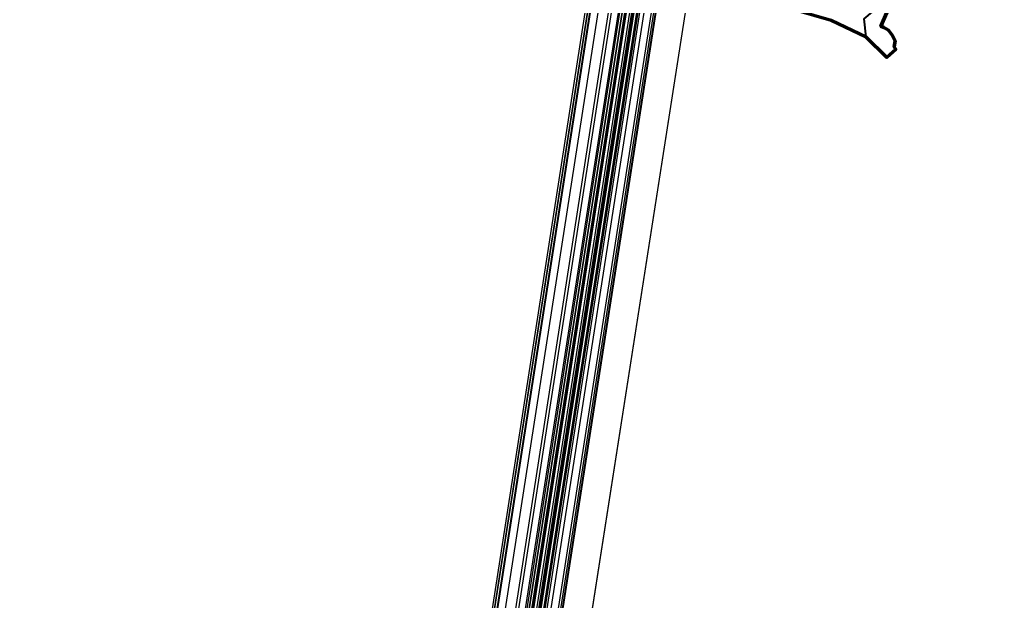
# Model space of a CAD drawing. Header units: metres. Extents: x 0 to 1324930, y 0 to 1631912.
# Drawn here: x 251074 to 254649, y 1625538 to 1627665 of the extents above; entities that cross this region are included whole.
import ezdxf

# ---------------------------------------------------------------- set-up
doc = ezdxf.new("R2010")
doc.units = ezdxf.units.M
doc.header["$MEASUREMENT"] = 0
doc.layers.add('A_revoir_geometrie_aberrante', color=7, linetype='Continuous')
doc.layers.add('limites_sections', color=7, linetype='Continuous')
doc.layers.add('Limites des CA Rufisque', color=5, linetype='Continuous', lineweight=53)
doc.layers.add('limites_communes_2025', color=7, linetype='Continuous', lineweight=0)

msp = doc.modelspace()

# ---------------------------------------------------------------- linework, layer by layer
at = {"layer": 'A_revoir_geometrie_aberrante'}
for p in [(253818.61986, 1630923.38749), (253647.66593, 1630910.42849), (253724.3939, 1630908.56345), (253783.36023, 1630905.73622), (253647.23549, 1630902.43798), (253647.23549, 1630902.43792), (253774.25578, 1630899.93366), (253836.71626, 1630891.34258), (253814.74338, 1630885.17909), (253827.94962, 1630881.20231), (253782.48128, 1630855.73806), (253817.74311, 1630841.65067), (253797.24446, 1630828.58239), (253747.95549, 1630826.37614), (253645.88863, 1630825.83787), (253772.91621, 1630823.75877), (253990.77553, 1630812.68852), (253990.77547, 1630812.68846), (253621.68215, 1630796.06037), (253638.91281, 1630795.57216), (253668.05397, 1630787.75301), (253715.06164, 1630775.13962), (253832.15824, 1630762.91725), (253758.56079, 1630716.32), (253733.98882, 1630702.58123), (253767.09052, 1630682.50395), (253854.39451, 1630680.82364), (253862.27647, 1630677.74937), (253858.70299, 1630671.267), (253842.95258, 1630663.93894), (253736.02348, 1630663.7972), (253774.846, 1630654.88448)]:
    msp.add_line(p, (0, 0), dxfattribs=at)
at = {"layer": 'Limites des CA Rufisque', "color": 1, "linetype": 'Continuous', "lineweight": 53, "extrusion": (-6.04997e-07, 6.04997e-07, 1), "elevation": 0.83099, "flags": 128}
msp.add_lwpolyline([(254166.24552, 1627601.2539), (254166.24891, 1627601.25051)], close=True, dxfattribs=at)
at = {"layer": 'Limites des CA Rufisque', "color": 1, "linetype": 'Continuous', "lineweight": 53, "extrusion": (2.35697e-07, 2.22051e-07, 1), "elevation": 0.42147, "flags": 128}
msp.add_lwpolyline([(254241.24587, 1627526.25413), (254273.49287, 1627556.63411)], dxfattribs=at)
at = {"layer": 'limites_communes_2025', "color": 3, "lineweight": 80, "flags": 128}
for points in [[(254275.8592, 1627770.6296), (254219.5028, 1627640.4544), (254230.6154, 1627636.4856), (254247.2841, 1627626.5637), (254260.7779, 1627607.9106), (254271.8904, 1627587.6699), (254267.9217, 1627565.8417), (254274.352, 1627555.2142), (254241.25, 1627526.25), (254166.25, 1627601.25), (254038.75, 1627661.25), (253911.25, 1627698.75)], [(254219.5028, 1627640.4544), (254275.8592, 1627770.6296)], [(254230.6154, 1627636.4856), (254219.5028, 1627640.4544)], [(254247.2841, 1627626.5637), (254230.6154, 1627636.4856)], [(254260.7779, 1627607.9106), (254247.2841, 1627626.5637)], [(254271.8904, 1627587.6699), (254260.7779, 1627607.9106)], [(254267.9217, 1627565.8417), (254271.8904, 1627587.6699)], [(254274.352, 1627555.2142), (254267.9217, 1627565.8417)]]:
    msp.add_lwpolyline(points, dxfattribs=at)
at = {"layer": 'limites_sections', "color": 112, "linetype": 'Continuous', "lineweight": 40, "elevation": 0.00002, "flags": 128}
msp.add_lwpolyline([(254649.15134, 1628042.15348), (254642.1756, 1628028.202), (254627.0943, 1628011.9301), (254587.0098, 1627982.9582), (254538.1941, 1627952.0019), (254300.4655, 1627793.2515), (254283.3998, 1627779.7578), (254275.8592, 1627770.6296), (254219.5028, 1627640.4544), (254230.6154, 1627636.4856), (254247.2841, 1627626.5637), (254260.7779, 1627607.9106), (254271.8904, 1627587.6699), (254267.9217, 1627565.8417), (254273.49287, 1627556.63411), (254241.24587, 1627526.25413), (254166.25, 1627601.25), (254166.24891, 1627601.25051), (254166.24552, 1627601.2539), (254158.40289, 1627667.71999), (254258.71294, 1627753.64224), (254282.05672, 1627781.84877), (254649.15134, 1628042.15348)], close=True, dxfattribs=at)

doc.saveas('drawing.dxf')
